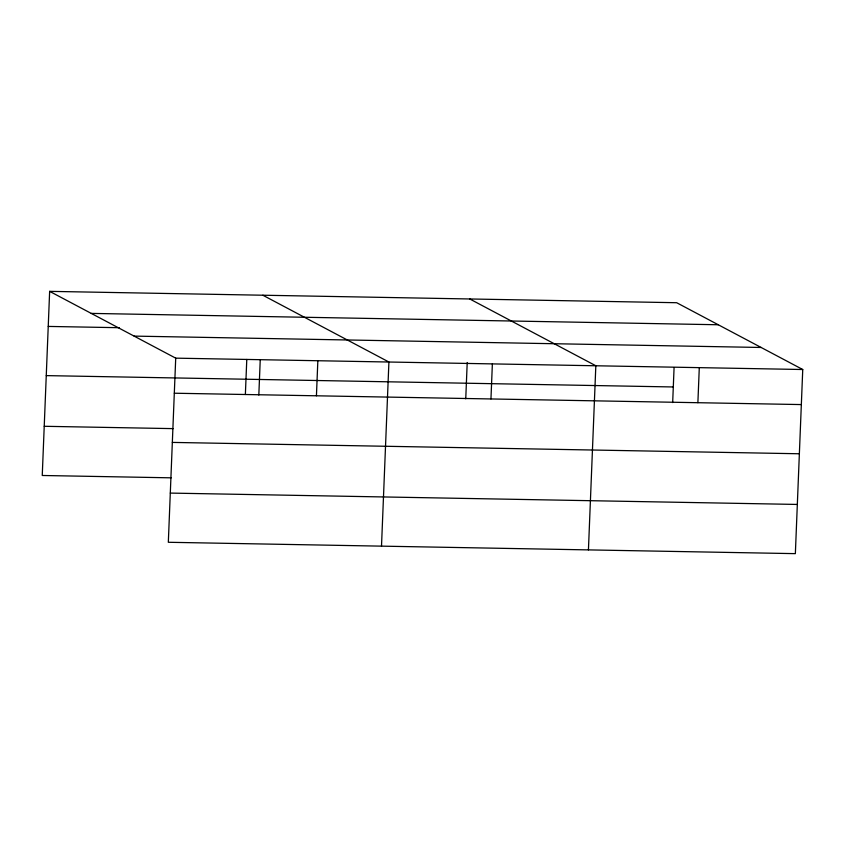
<?xml version="1.0" encoding="UTF-8"?>
<svg xmlns="http://www.w3.org/2000/svg" width="845" height="845" viewBox="0 0 845 845"><rect width="100%" height="100%" fill="white"/><g stroke="black" fill="none" stroke-linecap="round" stroke-linejoin="round"><path stroke-width="1.27" d="M49.644 291.356L175.718 358.153L168.324 542.279L795.356 553.644L802.75 369.518L676.676 302.721L49.644 291.356L42.25 475.481L171.218 477.826M245.367 394.499L246.782 359.442M258.823 395.069L260.228 360.054M316.431 395.787L317.847 360.73M381.507 546.145L388.911 362.019L262.837 295.222M465.753 398.819L467.211 362.505M490.956 398.956L492.371 363.889M588.437 549.894L595.831 365.769L469.757 298.972M672.673 402.558L674.078 367.554M697.885 402.695L699.29 367.638M91.249 313.4L718.282 324.755M48.239 326.423L119.303 327.702M134.112 336.109L761.144 347.475M175.718 358.153L802.75 369.518M46.264 375.613L673.296 386.968M174.302 393.221L801.345 404.575M44.225 426.292L173.193 428.626M172.327 442.41L799.37 453.765M170.299 493.089L797.331 504.444"/></g></svg>
